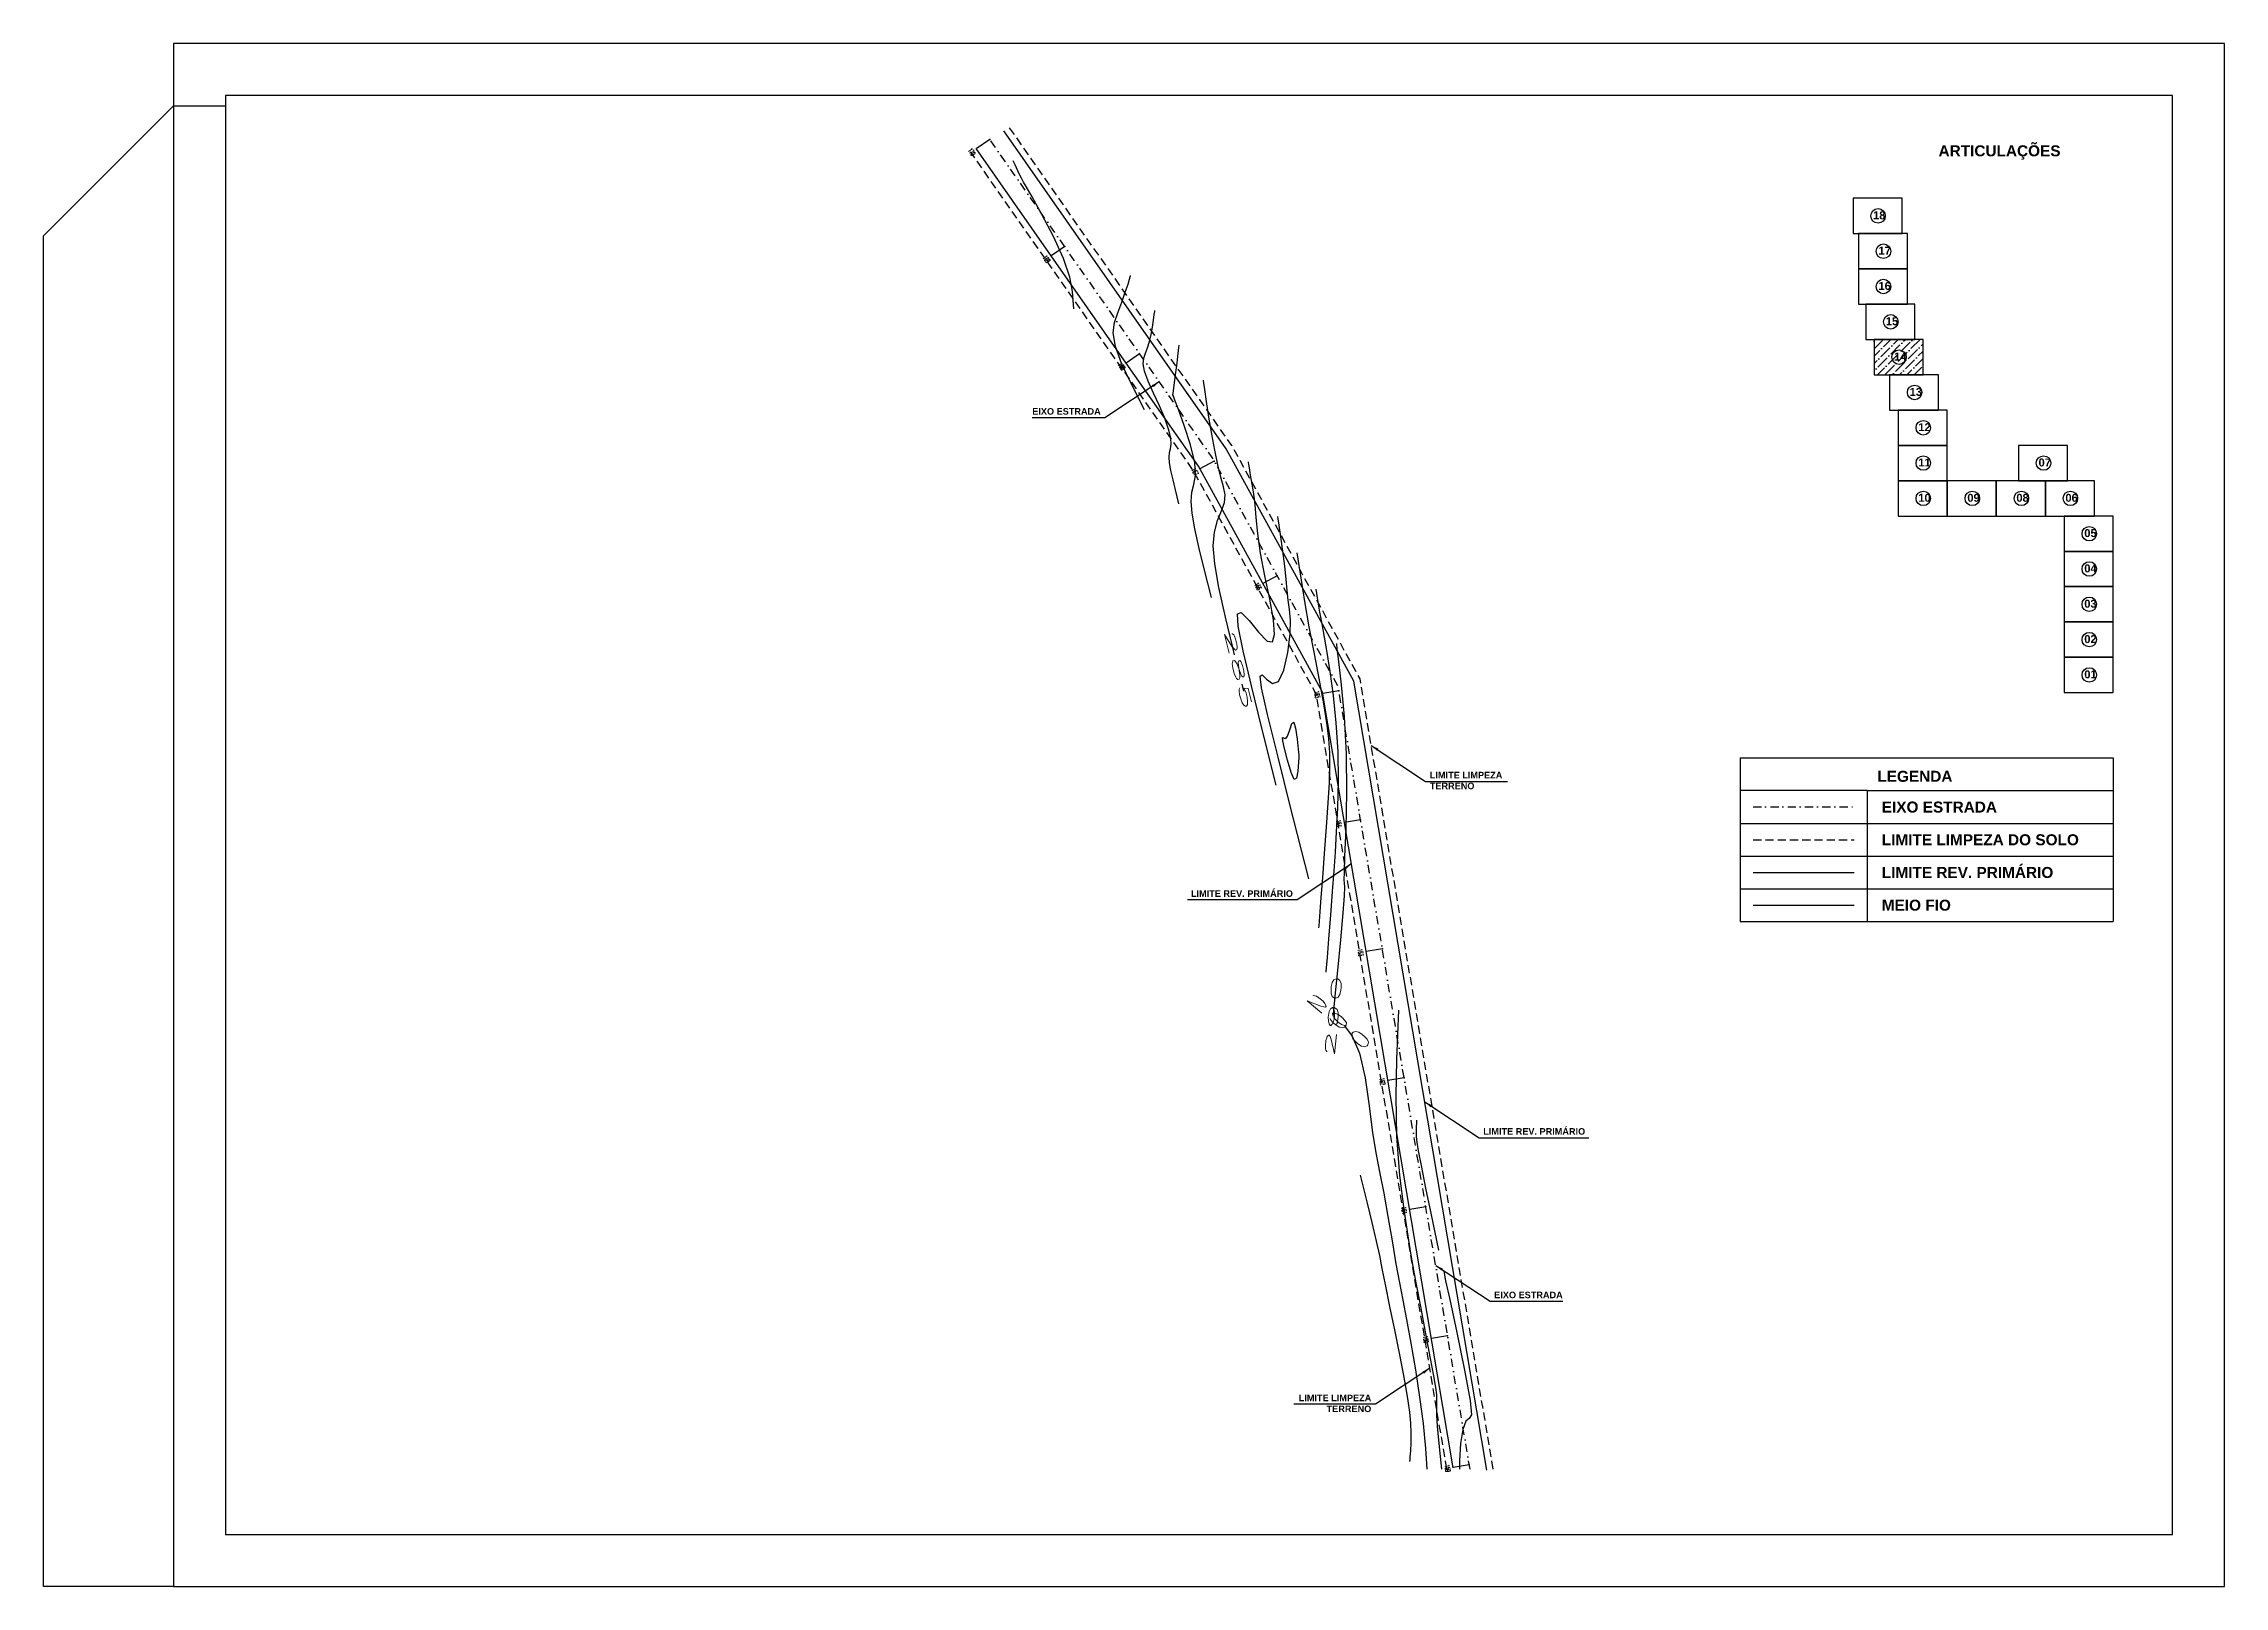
# Model space of a CAD drawing. Header units: millimetres. Extents: x 276147 to 291056, y 9594849 to 9609891.
# Drawn here: x 284492.9 to 284826.5, y 9597361.2 to 9597597.1 of the extents above; entities that cross this region are included whole.
import ezdxf
from ezdxf.enums import TextEntityAlignment as Align

# ---------------------------------------------------------------- set-up
doc = ezdxf.new("R2010")
doc.units = ezdxf.units.MM
doc.header["$LTSCALE"] = 10
for name, pattern in [('CONTINUO', [0]), ('DASHDOTX2', [50.8, 25.4, -12.7, 0, -12.7]), ('HIDDEN', [0.375, 0.25, -0.125])]:
    doc.linetypes.add(name, pattern=pattern)
for name, color, linetype in [('500-dim1', 6, 'Continuous'), ('Curvas mestras', 30, 'Continuous'), ('Curvas simples', 9, 'Continuous'), ('Curvas texto', 2, 'Continuous'), ('TG', 7, 'CONTINUO'), ('Top_malha_coord', 8, 'Continuous')]:
    doc.layers.add(name, color=color, linetype=linetype)
doc.styles.add('r80', font='romans.shx')
doc.styles.add('ROMAND', font='romand', dxfattribs={"height": 0.2})
doc.styles.add('SIMPLEX', font='simplex', dxfattribs={"height": 0.2})
doc.styles.add('T7', font='arial.ttf')
doc.dimstyles.new('cadnorma_dim1', dxfattribs={"dimscale": 0, "dimtxt": 2, "dimasz": 1.199999999999999, "dimexe": 1, "dimexo": 2.5, "dimgap": 0.6, "dimtad": 1, "dimzin": 4, "dimdsep": 46, "dimtxsty": 'r80', "dimblk": 'ARCHTICK', "dimblk1": 'ARCHTICK', "dimblk2": 'ARCHTICK', "dimcen": -1, "dimdle": 1, "dimclrd": 1, "dimclre": 1, "dimclrt": 2, "dimaunit": 1, "dimazin": 0, "dimtfac": 1, "dimtix": 1, "dimtmove": 2, "dimatfit": 0, "dimfxl": 1, "dimarcsym": 0})

# ---------------------------------------------------------------- blocks, each defined once
blk = doc.blocks.new('ASDF')
at = {"layer": 'Top_malha_coord', "color": 7}
for points in [[(288117.2770572668, 9595425.095165152), (288124.7770572668, 9595425.095165152), (288124.7770572668, 9595430.494073676), (288117.2770572668, 9595430.494073676)], [(288118.1013027223, 9595419.696256628), (288125.6013027224, 9595419.696256628), (288125.6013027224, 9595425.095165152), (288118.1013027223, 9595425.095165152)], [(288118.1013027223, 9595414.297348104), (288125.6013027224, 9595414.297348104), (288125.6013027224, 9595419.696256628), (288118.1013027223, 9595419.696256628)], [(288119.2235212072, 9595408.89843958), (288126.7235212072, 9595408.89843958), (288126.7235212072, 9595414.297348104), (288119.2235212072, 9595414.297348104)], [(288120.4897937645, 9595403.499531057), (288127.9897937645, 9595403.499531057), (288127.9897937645, 9595408.89843958), (288120.4897937645, 9595408.89843958)], [(288122.8676055573, 9595398.100622533), (288130.3676055573, 9595398.100622533), (288130.3676055573, 9595403.499531057), (288122.8676055573, 9595403.499531057)], [(288124.19609628, 9595392.701714007), (288131.69609628, 9595392.701714007), (288131.69609628, 9595398.100622533), (288124.19609628, 9595398.100622533)], [(288124.19609628, 9595387.302805483), (288131.69609628, 9595387.302805483), (288131.69609628, 9595392.701714007), (288124.19609628, 9595392.701714007)], [(288142.5888804331, 9595387.302805483), (288150.0888804331, 9595387.302805483), (288150.0888804331, 9595392.701714007), (288142.5888804331, 9595392.701714007)], [(288124.19609628, 9595381.90389696), (288131.69609628, 9595381.90389696), (288131.69609628, 9595387.302805483), (288124.19609628, 9595387.302805483)], [(288131.69609628, 9595381.90389696), (288139.19609628, 9595381.90389696), (288139.19609628, 9595387.302805483), (288131.69609628, 9595387.302805483)], [(288139.19609628, 9595381.90389696), (288146.69609628, 9595381.90389696), (288146.69609628, 9595387.302805483), (288139.19609628, 9595387.302805483)], [(288146.69609628, 9595381.90389696), (288154.19609628, 9595381.90389696), (288154.19609628, 9595387.302805483), (288146.69609628, 9595387.302805483)], [(288149.5854278603, 9595376.504988436), (288157.0854278603, 9595376.504988436), (288157.0854278603, 9595381.90389696), (288149.5854278603, 9595381.90389696)], [(288149.5854278603, 9595371.106079912), (288157.0854278603, 9595371.106079912), (288157.0854278603, 9595376.504988436), (288149.5854278603, 9595376.504988436)], [(288149.5854278603, 9595365.707171388), (288157.0854278603, 9595365.707171388), (288157.0854278603, 9595371.106079912), (288149.5854278603, 9595371.106079912)], [(288149.5854278603, 9595360.308262864), (288157.0854278603, 9595360.308262864), (288157.0854278603, 9595365.707171388), (288149.5854278603, 9595365.707171388)], [(288149.5854278603, 9595354.90935434), (288157.0854278603, 9595354.90935434), (288157.0854278603, 9595360.308262864), (288149.5854278603, 9595360.308262864)]]:
    blk.add_lwpolyline(points, close=True, dxfattribs=at)
for centre in [(288121.1075160061, 9595427.794619417), (288121.9317614617, 9595422.39571089), (288121.9317614617, 9595416.996802364), (288123.0539799466, 9595411.59789384), (288124.3202525039, 9595406.19898532), (288126.6980642967, 9595400.800076792), (288128.0265550194, 9595395.401168272), (288128.0265550194, 9595390.002259746), (288146.4193391725, 9595390.002259746), (288128.0265550194, 9595384.603351222), (288135.5265550194, 9595384.603351222), (288143.0265550194, 9595384.603351222), (288150.5265550194, 9595384.603351222), (288153.4158865996, 9595379.204442697), (288153.4158865996, 9595373.805534175), (288153.4158865996, 9595368.406625653), (288153.4158865996, 9595363.007717127), (288153.4158865996, 9595357.608808603)]:
    blk.add_circle(centre, 1.10921345708195, dxfattribs=at)
at = {"layer": 'Top_malha_coord', "color": 7, "char_height": 1.216883596980453, "attachment_point": 1, "style": 'T7'}
for s, insert in [('{\\fArial|b1|i0|c0|p34;18}', (288120.3443937709, 9595428.492702857)), ('{\\fArial|b1|i0|c0|p34;17}', (288121.1686392266, 9595423.093794333)), ('{\\fArial|b1|i0|c0|p34;16}', (288121.1686392266, 9595417.694885807)), ('{\\fArial|b1|i0|c0|p34;15}', (288122.2908577114, 9595412.295977283)), ('{\\fArial|b1|i0|c0|p34;14}', (288123.5571302687, 9595406.89706876)), ('{\\fArial|b1|i0|c0|p34;13}', (288125.9349420615, 9595401.498160236)), ('{\\fArial|b1|i0|c0|p34;12}', (288127.2634327842, 9595396.099251712)), ('{\\fArial|b1|i0|c0|p34;11}', (288127.2634327842, 9595390.700343188)), ('{\\fArial|b1|i0|c0|p34;07}', (288145.6562169372, 9595390.700343188)), ('{\\fArial|b1|i0|c0|p34;10}', (288127.2634327842, 9595385.301434664)), ('{\\fArial|b1|i0|c0|p34;09}', (288134.7634327842, 9595385.301434664)), ('{\\fArial|b1|i0|c0|p34;08}', (288142.2634327842, 9595385.301434664)), ('{\\fArial|b1|i0|c0|p34;06}', (288149.7634327842, 9595385.301434664)), ('{\\fArial|b1|i0|c0|p34;05}', (288152.6527643644, 9595379.902526142)), ('{\\fArial|b1|i0|c0|p34;04}', (288152.6527643644, 9595374.503617616)), ('{\\fArial|b1|i0|c0|p34;03}', (288152.6527643644, 9595369.104709093)), ('{\\fArial|b1|i0|c0|p34;02}', (288152.6527643644, 9595363.705800567)), ('{\\fArial|b1|i0|c0|p34;01}', (288152.6527643644, 9595358.306892043))]:
    blk.add_mtext_dynamic_manual_height_columns(s, width=9.05984542533406, gutter_width=12.5, heights=[0], dxfattribs=dict(at, insert=insert))
blk = doc.blocks.new('_ArchTick')
at = {"color": 0, "linetype": 'ByBlock', "const_width": 0.15}
blk.add_lwpolyline([(-0.5, -0.5), (0.5, 0.5)], dxfattribs=at)

msp = doc.modelspace()

# ---------------------------------------------------------------- hatches: boundary and pattern name
at = {"layer": 'Top_malha_coord'}
h = msp.add_hatch(dxfattribs=at)
h.set_pattern_fill('ANSI36', color=8, scale=0.25)
h.set_pattern_definition([(45, (-3376.700226021523, 2191.550465511158), (0.4209495056751168, 1.54348152080876), [1.984375, -0.396875, 0, -0.396875])])
h.paths.add_polyline_path([(284780.3852018387, 9597551.858728377), (284772.8852018387, 9597551.858728377), (284772.8852018387, 9597546.459819853), (284780.3852018387, 9597546.459819853)])
h.paths.add_polyline_path([(284777.8248740352, 9597549.159274116, -1), (284775.606447121, 9597549.159274116, -1)], flags=0)
h.paths.add_polyline_path([(284775.5769313663, 9597547.971021967), (284778.0762741429, 9597547.971021967), (284778.0762741429, 9597550.478665452), (284775.5769313663, 9597550.478665452)], flags=24)

# ---------------------------------------------------------------- linework, layer by layer
at = {"color": 8, "linetype": 'HIDDEN', "ltscale": 0.5}
msp.add_line((284754.4001457987, 9597475.375440886), (284769.8427209032, 9597475.375440886), dxfattribs=at)
at = {"color": 8, "linetype": 'HIDDEN', "ltscale": 0.5, "elevation": 160.1796621240507, "flags": 128}
for points in [[(284714.6342512241, 9597379.151730444), (284694.2698642385, 9597499.94741807), (284674.6413046927, 9597535.662004203), (284663.0694250665, 9597552.18828246), (284640.6176745688, 9597584.276042204)], [(284707.5354745333, 9597379.151730444), (284687.5643355646, 9597497.61478392), (284668.689550843, 9597531.957860555), (284657.3353697248, 9597548.173234593), (284634.6824209737, 9597580.548543641)]]:
    msp.add_lwpolyline(points, dxfattribs=at)
at = {"linetype": 'Continuous'}
for p in [(284637.6200357803, 9597582.455185687, 160.1796621240507), (284637.6200357803, 9597582.455185687, 160.1796621240507), (284649.0859641856, 9597566.068225035, 160.1796621240507), (284649.0859641856, 9597566.068225035, 160.1796621240507), (284660.5520644083, 9597549.681384653, 160.1796621240507), (284660.5520644083, 9597549.681384653, 160.1796621240507), (284671.9662177397, 9597533.26263856, 160.1796621240507), (284671.9662177397, 9597533.26263856, 160.1796621240507), (284681.5991428343, 9597515.735324226, 160.1796621240507), (284681.5991428343, 9597515.735324226, 160.1796621240507), (284691.0258107076, 9597498.136259757, 160.1796621240507), (284691.0258107076, 9597498.136259757, 160.1796621240507), (284694.3506023069, 9597478.41455206, 160.1796621240507), (284694.3506023069, 9597478.41455206, 160.1796621240507), (284697.6753939064, 9597458.69284437, 160.1796621240507), (284697.6753939064, 9597458.69284437, 160.1796621240507), (284701.0001855059, 9597438.971136676, 160.1796621240507), (284701.0001855059, 9597438.971136676, 160.1796621240507), (284704.3249771052, 9597419.249428984, 160.1796621240507), (284704.3249771052, 9597419.249428984, 160.1796621240507), (284707.6497687047, 9597399.527721293, 160.1796621240507), (284707.6497687047, 9597399.527721293, 160.1796621240507), (284710.9745603043, 9597379.8060136, 160.1796621240507), (284710.9745603043, 9597379.8060136, 160.1796621240507)]:
    msp.add_point(p, dxfattribs=at)
at = {"layer": '500-dim1', "ltscale": 0.1}
for points in [[(284512.7582684912, 9597361.209492177), (284826.4766800425, 9597361.209492177), (284826.4766800425, 9597597.093968712), (284512.7582684912, 9597597.093968712)], [(284520.7005067584, 9597369.151730446), (284818.5344417754, 9597369.151730446), (284818.5344417754, 9597589.151730446), (284520.7005067584, 9597589.151730446)]]:
    msp.add_lwpolyline(points, close=True, dxfattribs=at)
msp.add_lwpolyline([(284512.7582684912, 9597361.209492177), (284492.9026728234, 9597361.209492177), (284492.9026728234, 9597567.707687125), (284512.7582684912, 9597587.56328279), (284520.7005067584, 9597587.56328279)], dxfattribs=at)
at = {"layer": 'Curvas mestras', "linetype": 'CONTINUO'}
for points in [[(284675.0780766003, 9597503.654484773, -206.9184055743067), (284674.8029692752, 9597504.744780526, -206.9596557200098), (284673.6739352813, 9597509.409091717, -207.1351636683362), (284672.6657058701, 9597513.956507456, -207.3044161047114), (284672.0323729056, 9597517.567669597, -207.435463057333), (284671.8100883062, 9597520.29611683, -207.5293332300175), (284671.9805240091, 9597522.413614813, -207.5952999853439), (284672.483546565, 9597524.15866816, -207.6423859428291), (284673.0918179843, 9597525.636742327, -207.6786105736651), (284673.5362008938, 9597526.92004374, -207.7117425510919), (284673.6140723603, 9597528.099493112, -207.7488286117118), (284673.3888752265, 9597529.340875367, -207.7940278147257), (284672.9905687647, 9597530.828685734, -207.8507771117988), (284672.5318137754, 9597532.7021017, -207.9213756857466), (284672.0560741501, 9597534.919022743, -208.003571474485), (284671.5895112937, 9597537.392023617, -208.0939744987086), (284671.1593895005, 9597539.98666934, -208.1876321840941), (284670.7973725989, 9597542.380471943, -208.2733413588981), (284670.5362243007, 9597544.203930732, -208.3383362190475), (284670.3958106781, 9597545.201243946, -208.3738356474464), (284670.3444122223, 9597545.571398592, -208.3869969467892), (284670.3374127852, 9597545.62708161, -208.3889621200183), (284670.3376431423, 9597545.628965218, -208.3890192195217), (284670.3377277485, 9597545.629659707, -208.3890402788206), (284670.3377399775, 9597545.629758632, -208.38904327506)], [(284690.1839903102, 9597448.472462686, -199.8032329441889), (284690.2649670413, 9597449.27968162, -199.8280591013867), (284690.48447005, 9597451.46696194, -199.8953275881618), (284690.8760542662, 9597455.39050406, -200.016037121441), (284691.3305869882, 9597460.072996177, -200.1603529842946), (284691.7032663519, 9597464.203747392, -200.2882320129106), (284691.8866494202, 9597466.787950404, -200.3692322632091), (284691.9227359679, 9597468.094336158, -200.4113166583379), (284691.8908876876, 9597468.707515188, -200.4320491495569), (284691.8623194287, 9597469.23371416, -200.4498655610046), (284691.8756616383, 9597470.365607297, -200.4866885909255), (284691.9614009131, 9597472.817481948, -200.5653126513612), (284692.1217435191, 9597477.054226147, -200.7009273090193), (284692.2457793907, 9597482.543126646, -200.878302515976), (284692.194317124, 9597488.502068844, -201.0746033332221), (284691.8810254081, 9597494.19542458, -201.2674570373751), (284691.4310142549, 9597499.073494297, -201.436339190896), (284691.0222477617, 9597502.633061863, -201.5611875946893), (284690.7908560193, 9597504.555986565, -201.6288445194045), (284690.7056061139, 9597505.2644324, -201.6537707577486), (284690.6934281271, 9597505.365638804, -201.6573316327672)], [(284676.4887516682, 9597498.063747345, -206.7068861428093), (284676.2136443457, 9597499.1540441, -206.7481363213415)], [(284691.8929597951, 9597446.90175152, -199.7174573823836), (284693.0773314836, 9597445.335430004, -199.6423562202512), (284694.1993246641, 9597442.741123207, -199.5348213051588), (284695.0432894302, 9597438.98705066, -199.394863206046), (284695.6660161013, 9597434.670277143, -199.2409070743856), (284696.1924093072, 9597430.570080753, -199.0959816872168), (284696.7271611539, 9597427.242187893, -198.9761960240107), (284697.2941266482, 9597424.348118264, -198.8699796133701), (284697.8969482656, 9597421.325836884, -198.7588420882498), (284698.5319989013, 9597417.78655048, -198.6301159421823), (284699.1665570966, 9597414.034419565, -198.4944250077501), (284699.7606308148, 9597410.546847356, -198.3682160307912), (284700.2917939576, 9597407.63630165, -198.2621783991603), (284700.8078882093, 9597404.955522547, -198.1639724454985), (284701.3743191953, 9597401.992314735, -198.0555011844521), (284702.0324740905, 9597398.376402453, -197.9238003099713), (284702.7276632564, 9597394.305179115, -197.7764359978286), (284703.3811746016, 9597390.117955724, -197.6261071181766), (284703.9210186472, 9597386.096272813, -197.4834845222908), (284704.3020843998, 9597382.290602187, -197.3511276532922), (284704.4625581823, 9597379.151730452, -197.2450490989933)]]:
    msp.add_polyline3d(points, dxfattribs=at)
at = {"layer": 'Curvas simples', "linetype": 'CONTINUO'}
for points in [[(284650.5112474914, 9597556.560779847, -213.1481815531993), (284650.2834926461, 9597559.175715888, -213.238441900085), (284649.8582268522, 9597561.374211008, -213.3190207016564), (284648.9291901518, 9597564.23806282, -213.4315149741274), (284647.3910569509, 9597567.624531427, -213.5733615546164), (284645.6159770609, 9597570.98743354, -213.7191922559546), (284644.0954736536, 9597573.679728245, -213.8379376508788), (284643.1971201813, 9597575.237678913, -213.9070231000337), (284642.792700229, 9597575.930768948, -213.9378530317594), (284642.630049668, 9597576.211788027, -213.9503266876241), (284642.4730025171, 9597576.512713062, -213.963340158833), (284642.1493873878, 9597577.182268966, -213.9917768615674), (284641.5030320401, 9597578.548368894, -214.049517074684), (284641.2165310694, 9597579.15173045, -214.07503964961)], [(284661.3135705138, 9597541.110667193, -211.4243194632258), (284659.1872029968, 9597545.232519943, -211.6020717176402), (284657.8528134825, 9597548.07801828, -211.7221014499924), (284656.8418963996, 9597550.790104648, -211.8312661730711), (284656.5097253527, 9597552.865553137, -211.9059441311078), (284656.7252368985, 9597554.474343084, -211.9543362668742), (284657.235784339, 9597555.95475812, -211.9925992753383), (284657.8170282866, 9597557.54582234, -212.0330690002561), (284658.3578525807, 9597559.089512734, -212.0727977057945), (284658.7754503728, 9597560.328547765, -212.1050167972248), (284659.0119002059, 9597561.076818088, -212.1247903733424), (284659.1088461857, 9597561.432903124, -212.1345128236248), (284659.1328188141, 9597561.566556493, -212.1384112765923), (284659.1396194384, 9597561.622163374, -212.1400969382635), (284659.142123827, 9597561.642650228, -212.1407179972416), (284659.1424815945, 9597561.645576065, -212.1408066919216)], [(284666.5655403707, 9597526.72598556, -209.8467858014305), (284666.0226612943, 9597528.877504284, -209.9281861594322), (284665.6590742094, 9597530.379569732, -209.9847056371768), (284665.3343913436, 9597531.843989957, -210.0392105764154), (284665.1304385315, 9597533.006902436, -210.081411964286), (284665.0588577533, 9597533.885551428, -210.1116411788648), (284665.1137447706, 9597534.567455098, -210.1328846106448), (284665.2653660781, 9597535.157657288, -210.1491812853751), (284665.3886720731, 9597535.83128948, -210.1687802563215), (284665.3347818809, 9597536.781005807, -210.2009831536238), (284664.9908696394, 9597538.144371288, -210.2525626459069), (284664.3883075325, 9597539.838590443, -210.320175867379), (284663.5945217602, 9597541.725779684, -210.397951043295), (284662.6969557893, 9597543.662182927, -210.4794221465968), (284661.8631221752, 9597545.48056017, -210.5557463349219), (284661.2805507411, 9597547.007798927, -210.6174865133621), (284661.0823580231, 9597548.131459698, -210.6582860414314), (284661.1839983938, 9597548.981788917, -210.6841100803253), (284661.4465109345, 9597549.749703977, -210.7040042204576), (284661.7496899529, 9597550.594456716, -210.7255999222657), (284662.048350662, 9597551.548633607, -210.7508720282026), (284662.3160655053, 9597552.613157537, -210.7803812760653), (284662.5310834676, 9597553.758781653, -210.8136059001813), (284662.6903647303, 9597554.83559512, -210.8456945123294), (284662.7955500162, 9597555.663518347, -210.8707131732631), (284662.8509203891, 9597556.116317553, -210.8844394086304), (284662.8713202653, 9597556.283139208, -210.8894964667529), (284662.8742343897, 9597556.306970583, -210.8902188971665)], [(284671.5271455208, 9597512.394866953, -208.2768359985462), (284670.4128147859, 9597516.811142908, -208.4439209661473), (284669.6665052405, 9597519.894328725, -208.5599345772903), (284669.0000510946, 9597522.900243703, -208.6718131266794), (284668.5814116916, 9597525.28727501, -208.7584370302761), (284668.4344829891, 9597527.090817623, -208.8204864635741), (284668.5471453431, 9597528.490515947, -208.8640914552639), (284668.8583679714, 9597529.70198234, -208.8975424840723), (284669.11146854, 9597531.084700892, -208.9377719699665), (284669.0008535638, 9597533.034117617, -209.0038725862655), (284668.3336638915, 9597535.758255307, -209.1065323777989), (284667.3679826513, 9597538.715421824, -209.2228200545328), (284666.4746292941, 9597541.176496804, -209.321399494042), (284665.9395954692, 9597542.60025999, -209.3787946451598), (284665.7095606238, 9597543.197092576, -209.4029697958872), (284665.6463793958, 9597543.365272863, -209.4097491469843), (284665.6334138254, 9597543.438783383, -209.4124182688215), (284665.6400625324, 9597543.494412508, -209.4141077088684), (284665.6572365299, 9597543.544649843, -209.4154091857749), (284665.6823506194, 9597543.643091096, -209.4181308644152), (284665.7388487453, 9597544.007755477, -209.4289463833234), (284665.8566816376, 9597544.897767304, -209.4557457347077), (284666.0502657296, 9597546.44074522, -209.5024214472182), (284666.2718832723, 9597548.238286117, -209.5568761684958), (284666.4582812183, 9597549.7604802, -209.6030150699921), (284666.5622223415, 9597550.610472728, -209.6287818916867), (284666.6005167034, 9597550.923628187, -209.6382749363224), (284666.6059871823, 9597550.968364108, -209.6396310697569)], [(284681.4503578178, 9597483.732628733, -205.1369363198432), (284679.1954957191, 9597492.649939373, -205.4744096431791), (284677.700348935, 9597498.696015498, -205.7025456576052), (284676.3954303437, 9597504.243816253, -205.9105351917938), (284675.6414428015, 9597508.021940852, -206.0494752843192), (284675.5322417433, 9597509.914118767, -206.1136718673192), (284676.0949689983, 9597510.0928623, -206.1082331395851), (284677.281609412, 9597508.866286533, -206.0442195195033), (284678.743516868, 9597507.08490678, -205.9565000060506), (284680.0568872687, 9597505.734843133, -205.8858959035974), (284680.8772237424, 9597505.611885164, -205.8653996199978), (284681.1772483484, 9597506.750514263, -205.8966886375242), (284681.0089893799, 9597508.99488528, -205.9736116932149), (284680.4557816257, 9597512.129158527, -206.0874231372404), (284679.726176866, 9597515.6975182, -206.2190000210216), (284679.0600343805, 9597519.184155935, -206.3466250545139), (284678.6375026062, 9597522.170035984, -206.4529506865333), (284678.3998936114, 9597524.623213956, -206.5381082128993), (284678.228811623, 9597526.608519057, -206.6065986401777), (284678.0310733981, 9597528.19573152, -206.6625791085794), (284677.8143467863, 9597529.474424627, -206.7088309122159), (284677.6115141697, 9597530.53912368, -206.7477914708111), (284677.44950174, 9597531.46023486, -206.7812274102148), (284677.3314239576, 9597532.211697852, -206.8082222451017), (284677.2544411013, 9597532.743337223, -206.8271887866108), (284677.2140603903, 9597533.02833884, -206.8373385521959), (284677.199183813, 9597533.133339748, -206.8410779392257), (284677.1970583007, 9597533.148339313, -206.841612124434)], [(284686.4119629678, 9597469.401510123, -203.5669865169007), (284683.5880231624, 9597480.55509822, -203.9891635461504), (284681.7267595957, 9597487.982942283, -204.2699278053738), (284680.1251488437, 9597494.531136053, -204.5166547592639), (284679.2159159977, 9597498.579473063, -204.6675657355486), (284678.9776892333, 9597500.358064318, -204.7306302201146), (284679.2755727388, 9597500.559596444, -204.7312546110738), (284679.9665612327, 9597499.910512658, -204.6961142577024), (284680.8752095608, 9597499.27228455, -204.6569604202782), (284681.8179670914, 9597499.540137287, -204.6468131320112), (284682.631971433, 9597501.314706624, -204.6886237772091), (284683.2371360988, 9597504.01825258, -204.7650680938645), (284683.5740638356, 9597506.77844375, -204.8487530855605), (284683.615928926, 9597508.91975593, -204.9180810777147), (284683.4661867884, 9597510.553892732, -204.9746357502558), (284683.2608633684, 9597511.989360966, -205.0257959942942), (284683.102402474, 9597513.49793946, -205.0784112799706), (284682.9589073264, 9597515.204476103, -205.1372130140339), (284682.7649019991, 9597517.197085807, -205.2064029581056), (284682.4799486221, 9597519.47792532, -205.2868635196032), (284682.1637875123, 9597521.705300793, -205.366198575965), (284681.9012020475, 9597523.451562217, -205.4286926151513), (284681.7551575878, 9597524.410817213, -205.4630579497575), (284681.7013514708, 9597524.764226843, -205.4757188644403), (284681.693665025, 9597524.814713785, -205.4775275589459)], [(284684.6109508259, 9597519.255826717, -204.2360706547884), (284685.2547298772, 9597515.055666577, -204.0855132146066), (284685.7835927549, 9597511.780329542, -203.9675679589532), (284686.4526292558, 9597507.924331192, -203.827781303346), (284687.2245418971, 9597503.809397353, -203.6774445325977), (284688.0025029883, 9597499.77517126, -203.5296310491653), (284688.6748022851, 9597496.16577474, -203.3978597601786), (284689.1539400874, 9597493.225819107, -203.2919027334687), (284689.4492668758, 9597490.801876597, -203.2065446173333), (284689.5943436813, 9597488.641010916, -203.1328232859637), (284689.6187561636, 9597486.483797926, -203.0616438141119), (284689.5361775066, 9597484.044864053, -202.9833803634651), (284689.3563085214, 9597481.032346874, -202.8882742027895), (284689.0956371512, 9597477.298760464, -202.77116141337), (284688.7978078364, 9597473.274111884, -202.6452567394849), (284688.5132591456, 9597469.532783702, -202.5283695644144), (284688.2835461048, 9597466.545066986, -202.435076635415), (284688.114702566, 9597464.364889804, -202.3670239933094), (284688.0038798491, 9597462.94209272, -202.3226251534911), (284687.9456404846, 9597462.19558418, -202.2993319868951), (284687.9241838769, 9597461.920555083, -202.2907503058927), (284687.9211186473, 9597461.881265212, -202.2895243515054)], [(284687.528235627, 9597513.696939658, -202.9946137708871), (284687.8313916146, 9597511.71908677, -202.9237163464099), (284688.0804324352, 9597510.1767322, -202.8681759934084), (284688.3954818831, 9597508.3609448, -202.8023505268179), (284688.7667559052, 9597506.35856262, -202.7292819323161), (284689.1875649409, 9597504.006211147, -202.6437508953645), (284689.6519890581, 9597501.077964973, -202.5384729306356), (284690.1393182065, 9597497.431285987, -202.4091929507818), (284690.5696648883, 9597493.257193353, -202.2637740649775), (284690.8483504972, 9597488.830097524, -202.1131089318337), (284690.9105701996, 9597484.416601947, -201.9672347095589), (284690.8110212611, 9597480.25208208, -201.8327664150533), (284690.6342797288, 9597476.56411036, -201.7154635950251), (284690.447201522, 9597473.4631835, -201.6176050641484), (284690.2457810901, 9597470.5915143, -201.5275469469166), (284690.0082967605, 9597467.47424282, -201.4301646526696), (284689.7263276584, 9597463.838624852, -201.3166897000306), (284689.4446620883, 9597460.220372103, -201.2037776928887), (284689.2213861458, 9597457.35730901, -201.1144403062904), (284689.0984358217, 9597455.78134709, -201.0652658727163), (284689.0531386512, 9597455.200730227, -201.0471489921588), (284689.0466680538, 9597455.117784385, -201.0445608390405)], [(284700.1269360156, 9597449.320807448, -198.6307036195908), (284699.8278752481, 9597441.773824953, -198.3894007731837), (284699.7339234238, 9597436.1514802, -198.2070488545255), (284699.8641907104, 9597429.987104364, -198.0024343108203), (284700.3167157762, 9597424.044430953, -197.7986158369717), (284700.9472539907, 9597418.834895076, -197.6152480884598), (284701.5509903887, 9597414.80685226, -197.4711345375658), (284701.984912649, 9597412.161824068, -197.3757495865834), (284702.3532220132, 9597410.11398814, -197.301251035617), (284702.8219213581, 9597407.630684175, -197.2104675038977), (284703.5013561148, 9597404.005838923, -197.0780467432018), (284704.2792229133, 9597399.839718422, -196.9259131222175), (284704.9875619344, 9597396.059175773, -196.7878101221545), (284705.4928373752, 9597393.375840206, -196.6897375682861), (284705.799216499, 9597391.640453428, -196.6267207835594), (284705.9452955887, 9597390.48853526, -196.5860413997693), (284705.9757769501, 9597389.574961944, -196.5554927671005), (284705.9597960191, 9597388.632047322, -196.5249153176232), (284705.9725932537, 9597387.41146065, -196.4846611888174), (284706.0736061132, 9597385.719988303, -196.4272058664614), (284706.2590520433, 9597383.584876075, -196.3535180937874), (284706.5093444893, 9597381.08848588, -196.2666899495784), (284706.7137138235, 9597379.151730448, -196.1991222438724)], [(284706.3046415527, 9597412.591061, -196.3023646678452), (284705.1250307176, 9597418.289369944, -196.5127708095501), (284704.3381910247, 9597422.113814976, -196.653888230529), (284703.6419696225, 9597425.54529568, -196.7803096222019), (284703.2044696791, 9597427.802570956, -196.8630601661539), (284702.9900544714, 9597429.120136423, -196.9105393747127), (284702.9121480507, 9597429.986418638, -196.9404903223298), (284702.89515697, 9597430.790467788, -196.9671791739788), (284702.9074107746, 9597431.523817584, -196.9909642382667), (284702.9282235056, 9597432.078622356, -197.0087267760213), (284702.9410275915, 9597432.380922416, -197.0183757827294), (284702.9457449913, 9597432.49229602, -197.0219306744079), (284702.9464190479, 9597432.508206392, -197.0224385084843)], [(284694.2822146182, 9597424.063259942, -199.9218430884325), (284695.3578381033, 9597419.776181, -199.7597687536295), (284696.0860319419, 9597416.820336599, -199.648291623595), (284696.7520331388, 9597414.010334764, -199.5428420180365), (284697.2264445638, 9597411.821876746, -199.4616055922493), (284697.619331483, 9597409.825150253, -199.3882884799063), (284698.1006250065, 9597407.363962326, -199.2979768555055), (284698.7859670014, 9597404.002818327, -199.1740787068524), (284699.5738373217, 9597400.188996892, -199.0332887206136), (284700.3084265734, 9597396.59047296, -198.9006233315708), (284700.8685990972, 9597393.72021902, -198.7953236932776), (284701.2719211678, 9597391.471195737, -198.7135296300662), (284701.5706297897, 9597389.581359314, -198.6456056800348), (284701.8054781253, 9597387.831813227, -198.5835607896119), (284701.9712519459, 9597386.176239947, -198.5259818547897), (284702.0512511693, 9597384.611463234, -198.4731000236029), (284702.0395125525, 9597383.15569236, -198.4256316973737), (284701.9730302032, 9597381.912670814, -198.3862338282311), (284701.8995390606, 9597381.007523602, -198.3580484098897), (284701.8565522365, 9597380.518800782, -198.342896416169), (284701.8407155105, 9597380.338744532, -198.337314076573), (284701.8384528376, 9597380.313023068, -198.3365166332482)], [(284707.065755266, 9597409.3949926, -196.1823548498473), (284707.1227052277, 9597409.078148164, -196.1708290269275), (284707.3624020873, 9597407.939276816, -196.128697928882), (284707.9823771508, 9597405.055976413, -196.0217703216735), (284709.0624796126, 9597400.032180373, -195.8354646930497), (284710.2561834193, 9597394.276029648, -195.6228802454102), (284711.1103702071, 9597389.646717336, -195.4540363381061), (284711.2961673387, 9597387.461669184, -195.3787051718941), (284710.9816910478, 9597386.871226612, -195.3656697028459), (284710.4593072913, 9597386.483962687, -195.3634656150502), (284709.9806596774, 9597385.196999773, -195.3309014697702), (284709.6345134398, 9597383.061669396, -195.2678775065255), (284709.4689174706, 9597380.41785635, -195.1845668520805), (284709.5035024783, 9597379.151730448, -195.1423830957219)]]:
    msp.add_polyline3d(points, dxfattribs=at)
msp.add_polyline3d([(284684.9249983348, 9597487.927696316, -203.2031792538733), (284684.7486560884, 9597485.831277996, -203.1380218207164), (284684.549687996, 9597484.785364676, -203.1077424281652), (284684.2091468752, 9597484.572646163, -203.1076077629373), (284683.7113210193, 9597485.670178078, -203.1535657878526), (284683.1644756276, 9597487.529038748, -203.2254556910743), (284682.7078671234, 9597489.343810417, -203.2940894703756), (284682.4505365016, 9597490.47785196, -203.3364162739858), (284682.3806550125, 9597490.9696157, -203.3539335863575), (284682.456177477, 9597491.026329586, -203.3542760298847), (284682.6370990451, 9597490.875215456, -203.3456924472962), (284682.8915971864, 9597490.823474694, -203.3388882722615), (284683.189889701, 9597491.198302593, -203.3451831590178), (284683.5049513503, 9597492.149579488, -203.3700310098616), (284683.8207787449, 9597493.117924977, -203.3954228080952), (284684.1241244599, 9597493.366643734, -203.3974838053368), (284684.4006714206, 9597492.409787297, -203.3605774162829), (284684.6318329687, 9597490.764398774, -203.3020196584662), (284684.7979517989, 9597489.198268155, -203.247364732521), (284684.8873548785, 9597488.304161493, -203.2162712301038), (284684.9202932768, 9597487.974754088, -203.2048157311187), (284684.9249983348, 9597487.927696316, -203.2031792538733)], close=True, dxfattribs=at)
at = {"layer": 'TG', "color": 3, "linetype": 'Continuous'}
for p, q in [((284637.6200357803, 9597582.455185687, 160.1796621240507), (284635.5716656889, 9597581.021944616, 160.1796621240507)), ((284649.0859641856, 9597566.068225035, 160.1796621240507), (284647.0375941554, 9597564.634984013, 160.1796621240507)), ((284660.5520644083, 9597549.681384653, 160.1796621240507), (284658.5041875003, 9597548.247438984, 160.1796621240507)), ((284671.9662177397, 9597533.26263856, 160.1796621240507), (284669.7753034311, 9597532.058522912, 160.1796621240507)), ((284671.9662177395, 9597533.26263856, 160.1796621240507), (284669.7753034308, 9597532.058522912, 160.1796621240507)), ((284681.5991428343, 9597515.735324226, 160.1796621240507), (284679.4082285258, 9597514.53120858, 160.1796621240507)), ((284691.0258107076, 9597498.136259757, 160.1796621240507), (284688.5605972262, 9597497.720660804, 160.1796621240507)), ((284691.0258107073, 9597498.136259757, 160.1796621240507), (284688.5605972272, 9597497.7206608, 160.1796621240507)), ((284694.3506023069, 9597478.41455206, 160.1796621240507), (284691.8853888258, 9597477.998953108, 160.1796621240507)), ((284697.6753939064, 9597458.69284437, 160.1796621240507), (284695.2101804253, 9597458.277245417, 160.1796621240507)), ((284701.0001855059, 9597438.971136676, 160.1796621240507), (284698.5349720244, 9597438.555537723, 160.1796621240507)), ((284704.3249771052, 9597419.249428984, 160.1796621240507), (284701.8597636241, 9597418.83383003, 160.1796621240507)), ((284707.6497687047, 9597399.527721293, 160.1796621240507), (284705.1845552234, 9597399.11212234, 160.1796621240507)), ((284710.9745603043, 9597379.8060136, 160.1796621240507), (284708.5093468227, 9597379.390414648, 160.1796621240507)), ((284710.9745603043, 9597379.8060136, 160.1796621240507), (284708.5093468241, 9597379.390414648, 160.1796621240507))]:
    msp.add_line(p, q, dxfattribs=at)
at = {"layer": 'TG', "color": 1, "linetype": 'DASHDOTX2', "ltscale": 0.005}
msp.add_line((284754.4001457987, 9597480.375440888), (284769.8427209032, 9597480.375440888), dxfattribs=at)
at = {"layer": 'TG', "color": 8, "linetype": 'CONTINUO'}
msp.add_line((284754.4001457987, 9597470.375440886), (284769.8427209032, 9597470.375440886), dxfattribs=at)
at = {"layer": 'TG', "color": 4, "linetype": 'CONTINUO'}
msp.add_line((284754.4001457987, 9597465.375440886), (284769.8427209032, 9597465.375440886), dxfattribs=at)
at = {"layer": 'TG', "color": 1, "linetype": 'DASHDOTX2', "ltscale": 0.005, "elevation": 160.1796621240507, "flags": 128}
msp.add_lwpolyline([(284711.084862879, 9597379.151730444), (284690.9170999017, 9597498.781100994), (284671.6654277679, 9597533.809932377), (284660.2023973956, 9597550.180758523), (284637.6200357794, 9597582.455185687)], dxfattribs=at)
at = {"layer": 'TG', "color": 8, "linetype": 'CONTINUO', "elevation": 160.1796621240507}
for points in [[(284713.6481658315, 9597378.985490862), (284693.3119315708, 9597499.614184618), (284673.7910541427, 9597535.132840825), (284662.2502743033, 9597551.614704194), (284639.7697811876, 9597583.743542405)], [(284708.5215599259, 9597379.317970026), (284688.5222682323, 9597497.948017372), (284669.539801393, 9597532.487023935), (284658.1545204878, 9597548.74681286), (284635.5303143471, 9597581.081043439)]]:
    msp.add_lwpolyline(points, dxfattribs=at)
at = {"layer": 'Top_malha_coord', "color": 7}
for p, q in [((284752.4001457987, 9597487.875440886), (284752.4001457987, 9597477.875440888)), ((284752.4001457987, 9597487.875440886), (284809.4808359343, 9597487.875440886)), ((284809.4808359343, 9597487.875440886), (284809.4808359343, 9597462.875440884)), ((284771.8427209032, 9597482.875440886), (284752.4001457987, 9597482.875440886)), ((284771.8427209032, 9597482.875440886), (284809.4808359343, 9597482.875440886)), ((284771.8427209032, 9597482.875440886), (284771.8427209032, 9597462.875440888)), ((284752.4001457987, 9597477.875440888), (284809.4808359343, 9597477.875440888)), ((284752.4001457987, 9597477.875440888), (284752.4001457987, 9597472.875440888)), ((284752.4001457987, 9597472.875440888), (284809.4808359343, 9597472.875440888)), ((284752.4001457987, 9597472.875440888), (284752.4001457987, 9597462.875440884)), ((284752.4001457987, 9597467.875440888), (284809.4808359343, 9597467.875440888)), ((284752.4001457987, 9597462.875440888), (284809.4808359343, 9597462.875440888))]:
    msp.add_line(p, q, dxfattribs=at)

# ---------------------------------------------------------------- block references
msp.add_blockref('ASDF', (-3347.604591925803, 2142.960288796574), dxfattribs=at)

# ---------------------------------------------------------------- texts
at = {"layer": 'Curvas texto', "extrusion": (-0.0200587750042602, 0.0327446982403546, 0.999262443146182), "style": 'SIMPLEX'}
for s, rotation, width, p, p2 in [('285', 72.68265762975976, 3.299405235670176, (-5256122.905520613, -8029400.914704623, 308350.3618948594), (-5256119.11736792, -8029388.765299944, 308350.3618948594)), ('290', 108.3311365301025, 3.29940502915638, (-5256104.04415747, -8029346.295367586, 308355.3618948594), (-5256108.046677841, -8029334.214889728, 308355.3618948594)), ('290', 232.8307198435731, 3.299405123667579, (-5256103.19222575, -8029336.084392167, 308355.3618948589), (-5256110.881085393, -8029346.225376402, 308355.3618948589))]:
    msp.add_text(s, height=1.5, rotation=rotation, dxfattribs=dict(at, width=width)).set_placement(p, p2, align=Align.FIT)
at = {"layer": 'TG', "color": 5, "extrusion": (-0.0355399916554891, 0.0505316664310384, 0.998089905610126), "style": 'ROMAND'}
for s, rotation, width, p, p2 in [('170', 89.9805742235258, 0.5403508728399649, (-5754153.51228499, -7671938.539562737, 475025.6906073733), (-5754153.511912042, -7671937.439562809, 475025.6906073733)), ('169', 89.98057412644029, 0.5499999937069208, (-5754153.46372461, -7671918.577823624, 475024.455047944), (-5754153.46335166, -7671917.4778237, 475024.455047944)), ('168', 89.98057417513107, 0.540350876042562, (-5754153.415371863, -7671898.615225641, 475023.2194353535), (-5754153.414998914, -7671897.515225707, 475023.2194353535))]:
    msp.add_text(s, height=0.7500000000000002, rotation=rotation, dxfattribs=dict(at, width=width)).set_placement(p, p2, align=Align.FIT)
at = {"layer": 'TG', "color": 5, "extrusion": (-0.0298679804287965, 0.05407812926012699, 0.998089905610126), "style": 'ROMAND'}
for s, rotation, width, p, p2 in [('167', 89.9805739325653, 0.5403508755858463, (-4889321.090326582, -8247872.865768856, 510673.9416650387), (-4889321.089953628, -8247871.765768923, 510673.9416650387)), ('166', 89.9805741266541, 0.5403508769577013, (-4889321.048646591, -8247852.904014252, 510672.7061046505), (-4889321.048273641, -8247851.804014316, 510672.7061046505))]:
    msp.add_text(s, height=0.7500000000000002, rotation=rotation, dxfattribs=dict(at, width=width)).set_placement(p, p2, align=Align.FIT)
at = {"layer": 'TG', "color": 5, "extrusion": (-0.0103969063521176, 0.0608970003980103, 0.998089905610126), "style": 'ROMAND', "width": 0.5403508714674121}
msp.add_text('165', height=0.7500000000000002, rotation=89.9805742477314, dxfattribs=at).set_placement((-1895830.154883587, -9394706.848044587, 581658.8159143922), (-1895830.154510639, -9394705.748044662, 581658.8159143922), align=Align.FIT)
at = {"layer": 'TG', "color": 5, "extrusion": (-0.0103969063509592, 0.0608970003982081, 0.998089905610126), "style": 'ROMAND'}
for s, rotation, width, p, p2 in [('164', 89.98057447835062, 0.531034482526291, (-1895830.113024534, -9394686.886325976, 581657.5803562326), (-1895830.112651591, -9394685.78632604, 581657.5803562326)), ('163', 89.98057438136378, 0.5403508778718702, (-1895830.071344549, -9394666.924571378, 581656.3447958443), (-1895830.070971604, -9394665.82457144, 581656.3447958443)), ('162', 89.98057447831772, 0.5403508760415929, (-1895830.029664577, -9394646.962816773, 581655.109235456), (-1895830.029291634, -9394645.862816839, 581655.109235456)), ('161', 89.98057438139668, 0.6039215704088366, (-1895829.987984577, -9394627.001062172, 581653.8736750683), (-1895829.987611632, -9394625.901062232, 581653.8736750683)), ('160', 89.98057439342546, 0.5403508760418645, (-1895829.94630459, -9394607.039307568, 581652.6381146802), (-1895829.945931645, -9394605.939307634, 581652.6381146802)), ('159', 89.98057442980786, 0.5499999988282078, (-1895829.904624606, -9394587.077552967, 581651.4025542923), (-1895829.904251662, -9394585.977553032, 581651.4025542923))]:
    msp.add_text(s, height=0.7500000000000002, rotation=rotation, dxfattribs=dict(at, width=width)).set_placement(p, p2, align=Align.FIT)
at = {"layer": 'Top_malha_coord', "color": 7, "style": 'T7'}
for s, width, insert, char_height, attachment_point in [('{\\fArial|b1|i0|c0|p34;ARTICULAÇÕES}', 9.05984542533406, (284782.7508936078, 9597581.54575134), 1.682079722240085, 1), ('{\\fArial|b1|i0|c0|p34;EIXO ESTRADA}', 16.67673822349752, (284654.6016919822, 9597541.36557753, 160.1796621240507), 1, 3), ('{\\fArial|b1|i0|c0|p34;LIMITE LIMPEZA\\PTERRENO}', 16.67673822349752, (284704.9380609095, 9597485.755653191, 160.1796621240507), 1, 1), ('{\\fArial|b1|i0|c0|p34;LEGENDA}', 9.05984542533406, (284773.3895658338, 9597485.910159484), 1.682079722240085, 1), ('{\\fArial|b1|i0|c0|p34;EIXO ESTRADA}', 20.98438079227344, (284774.0681847822, 9597481.204646055), 1.682079722240085, 1), ('{\\fArial|b1|i0|c0|p34;LIMITE LIMPEZA DO SOLO}', 31.11703686733381, (284774.0681847822, 9597476.204646055), 1.682079722240085, 1), ('{\\fArial|b1|i0|c0|p34;LIMITE REV. PRIMÁRIO}', 41.98582607079879, (284774.0681847822, 9597471.204646055), 1.682079722240085, 1), ('{\\fArial|b1|i0|c0|p34;LIMITE REV. PRIMÁRIO}', 16.67673822349752, (284683.9992672071, 9597467.636836581, 160.1796621240507), 1, 3), ('{\\fArial|b1|i0|c0|p34;MEIO FIO}', 41.98582607079879, (284774.0681847822, 9597466.204646057), 1.682079722240085, 1), ('{\\fArial|b1|i0|c0|p34;LIMITE REV. PRIMÁRIO}', 16.67673822349752, (284713.10861097, 9597431.27488518, 160.1796621240507), 1, 1), ('{\\fArial|b1|i0|c0|p34;EIXO ESTRADA}', 16.67673822349752, (284714.7893233051, 9597406.266846487, 160.1796621240507), 1, 1), ('{\\fArial|b1|i0|c0|p34;LIMITE LIMPEZA\\PTERRENO}', 16.67673822349752, (284695.9854515012, 9597390.522823514, 160.1796621240507), 1, 3)]:
    msp.add_mtext_dynamic_manual_height_columns(s, width=width, gutter_width=12.5, heights=[0], dxfattribs=dict(at, insert=insert, char_height=char_height, attachment_point=attachment_point))

# ---------------------------------------------------------------- leaders
at = {"linetype": 'CONTINUO'}
for points in [[(284663.5560397645, 9597545.39128363, 160.1796621240507), (284655.2433383589, 9597539.893668942, 160.1796621240507), (284644.1071942872, 9597539.893668942, 160.1796621240507)], [(284695.983713127, 9597489.781359293, 160.1796621240507), (284704.2964145328, 9597484.283744603, 160.1796621240507), (284716.7980754586, 9597484.283744603, 160.1796621240507)], [(284692.9536149895, 9597471.662542682, 160.1796621240507), (284684.6409135837, 9597466.164927995, 160.1796621240507), (284667.8652879635, 9597466.164927995, 160.1796621240507)], [(284704.1542631875, 9597435.30059128, 160.1796621240507), (284712.4669645933, 9597429.802976593, 160.1796621240507), (284729.2425902135, 9597429.802976593, 160.1796621240507)], [(284705.8349755228, 9597410.292552587, 160.1796621240507), (284714.1476769284, 9597404.7949379, 160.1796621240507), (284725.2838210001, 9597404.7949379, 160.1796621240507)], [(284704.9397992836, 9597394.548529616, 160.1796621240507), (284696.6270978779, 9597389.050914926, 160.1796621240507), (284684.1254369521, 9597389.050914926, 160.1796621240507)]]:
    msp.add_leader(points, dimstyle='cadnorma_dim1', override={"dimscale": 1, "dimgap": 0.6, "dimtad": 0, "dimzin": 1, "dimclrd": 256}, dxfattribs=at)

doc.saveas('drawing.dxf')
